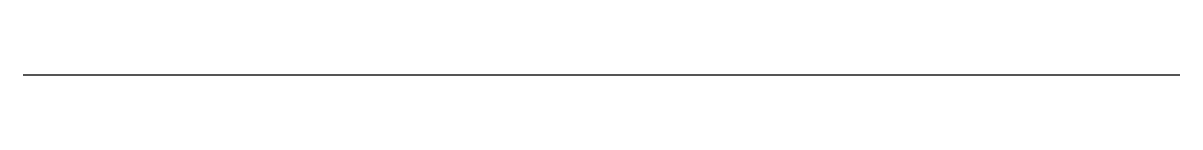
# Model space of a CAD drawing. Header units: inches. Extents: x -29.5 to 4.4, y 2 to 2.
import ezdxf

# ---------------------------------------------------------------- set-up
doc = ezdxf.new("R2010")
doc.units = ezdxf.units.IN
doc.layers.get('0').update_dxf_attribs({"linetype": 'CONTINUOUS'})

msp = doc.modelspace()

# ---------------------------------------------------------------- linework, layer by layer
msp.add_line((-29.482, 2), (4.446, 2))

doc.saveas('drawing.dxf')
